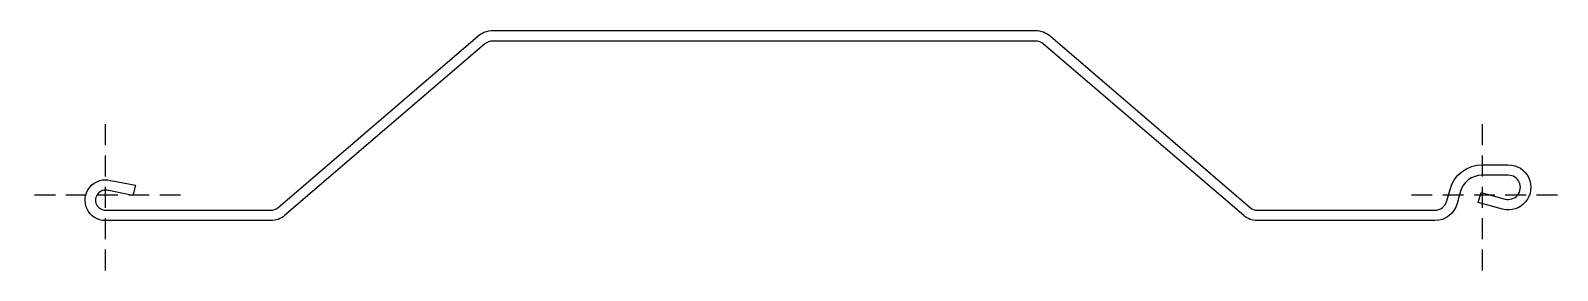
# Model space of a CAD drawing. Header units: millimetres. Extents: x -36 to 696, y -36 to 79.
import ezdxf

# ---------------------------------------------------------------- set-up
doc = ezdxf.new("R2010")
doc.units = ezdxf.units.MM
doc.linetypes.add('DASHED', pattern=[0.75, 0.5, -0.25])
doc.layers.add('ref', color=251, linetype='Continuous', plot=False)

msp = doc.modelspace()

# ---------------------------------------------------------------- linework, layer by layer
msp.add_lwpolyline([(85.81, -9.72, -0.178938), (79.3, -12.12), (0, -12.12, -1.140281), (2.54, 7.14), (14.33, 4.8), (13.03, -0.04), (1.56, 2.24), (1.24, 2.31, 1.140281), (0, -7.12), (79.3, -7.12, 0.178938), (82.56, -5.92), (178.47, 76.23, -0.178938), (185.63, 78.88), (445.73, 78.88, -0.178933), (452.89, 76.23), (548.81, -5.92, 0.178933), (552.06, -7.12), (637.19, -7.12, 0.339454), (642.99, -2.68), (644.45, 2.77, -0.339454), (659.9, 14.62), (672.4, 14.62, -1.140281), (669.6, -6.61), (658.01, -3.5), (659.31, 1.33), (670.9, -1.78, 1.140281), (672.4, 9.62), (659.9, 9.62, 0.339454), (649.27, 1.47), (647.82, -3.97, -0.339454), (637.19, -12.12), (552.06, -12.12, -0.178933), (545.56, -9.72), (449.64, 72.43, 0.178933), (445.73, 73.88), (185.63, 73.88, 0.178938), (181.72, 72.43)], format="xyb", close=True)
at = {"layer": 'ref', "linetype": 'DASHED', "ltscale": 20}
for p, q in [((0, -35.95), (0, 35.95)), ((660, -35.95), (660, 35.95)), ((35.95, 0), (-35.95, 0)), ((695.95, 0), (624.05, 0))]:
    msp.add_line(p, q, dxfattribs=at)

doc.saveas('drawing.dxf')
